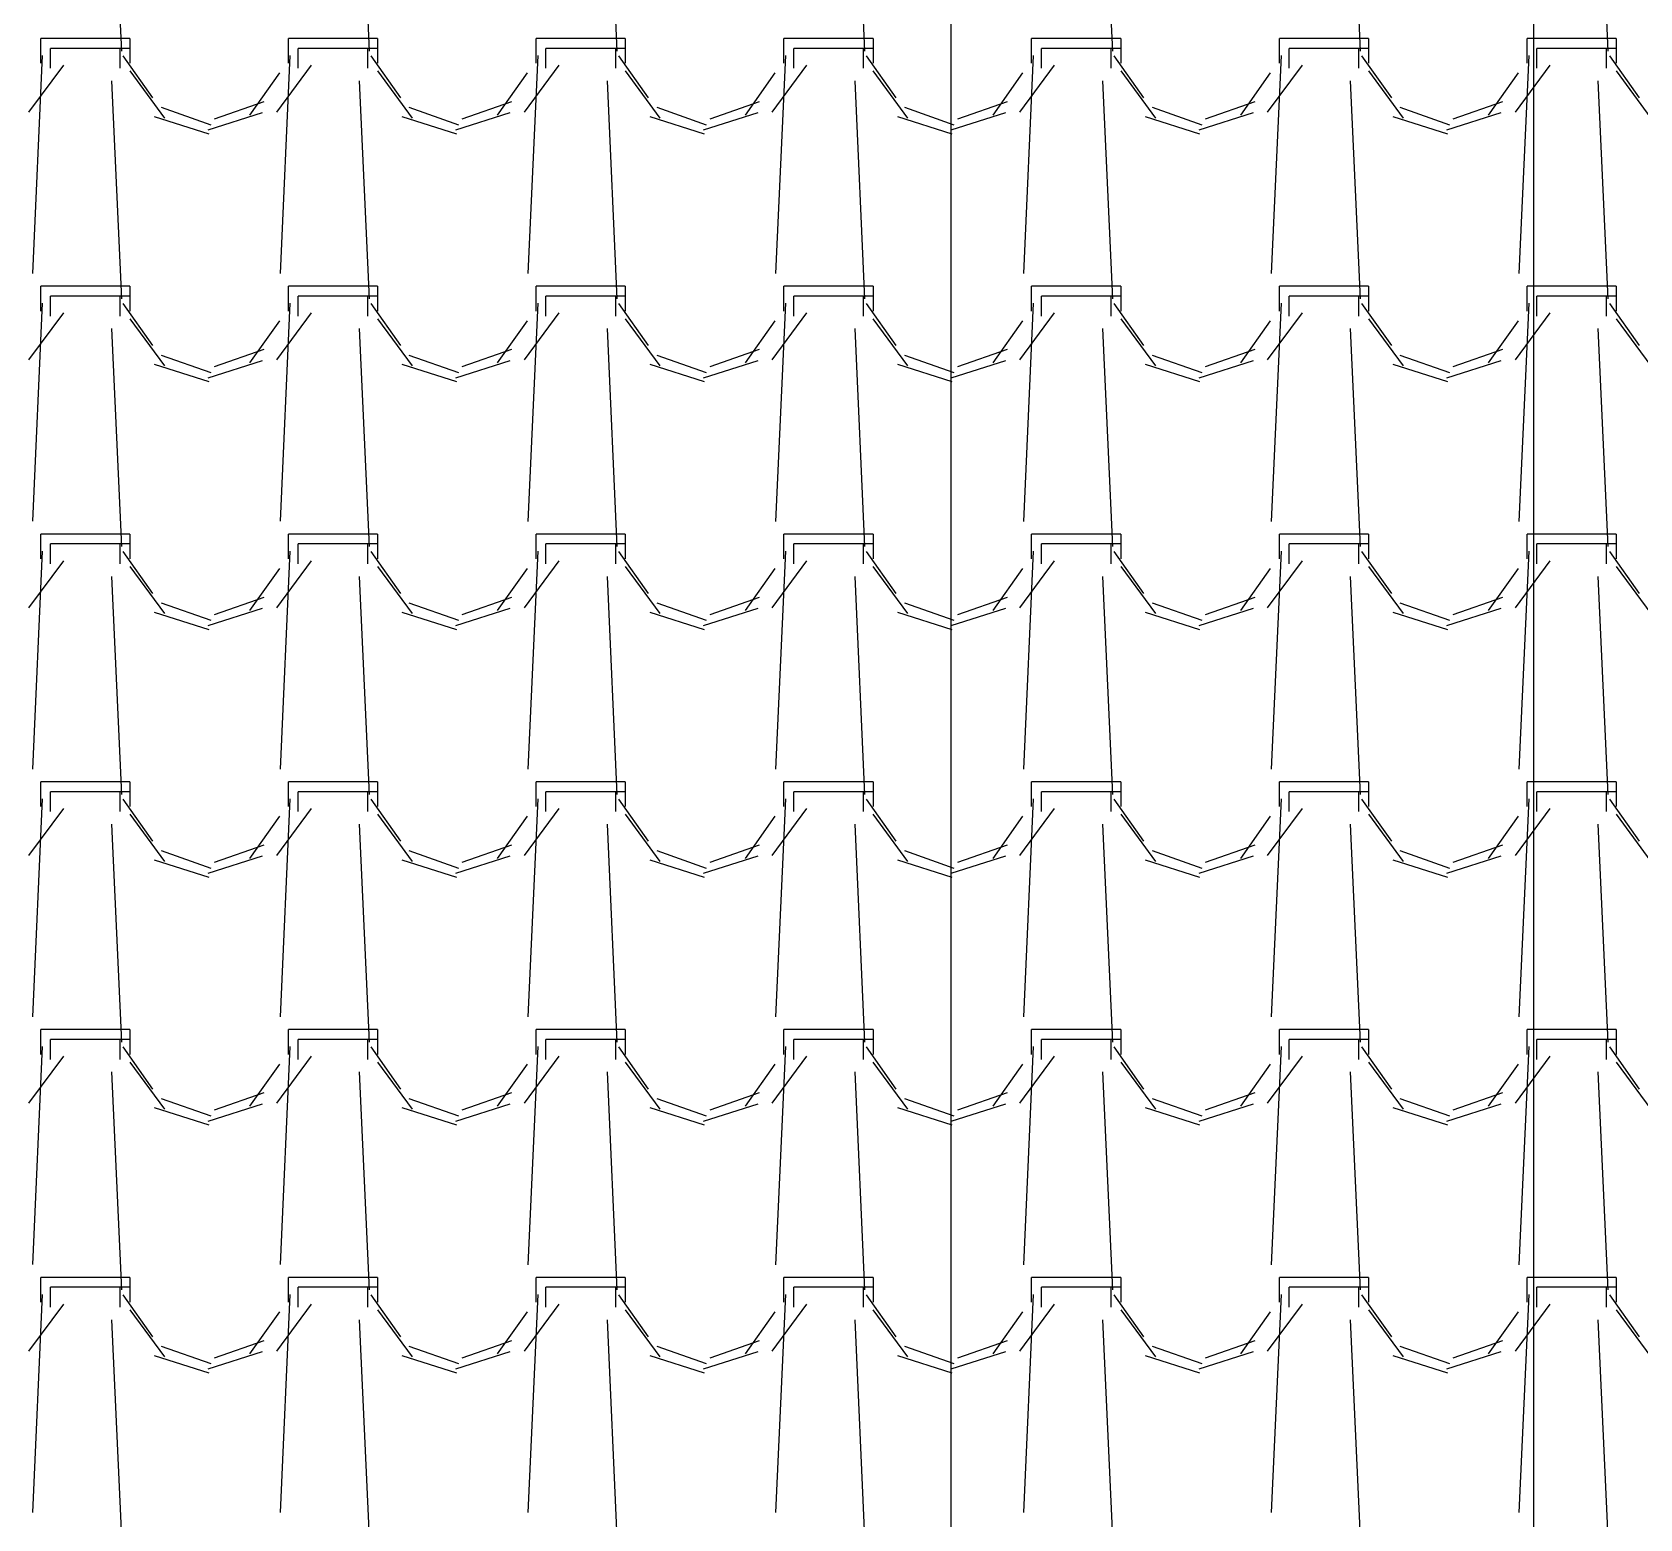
# Model space of a CAD drawing. Header units: millimetres. Extents: x 3923 to 4007, y 744 to 863.
# Drawn here: x 3932.174 to 3933.809, y 842.776 to 844.288 of the extents above; entities that cross this region are included whole.
import ezdxf

# ---------------------------------------------------------------- set-up
doc = ezdxf.new("R2010")
doc.units = ezdxf.units.MM
for name, color, linetype in [('-HIDRO', 8, 'Continuous'), ('AF', 5, 'Continuous'), ('Esgoto', 5, 'Continuous')]:
    doc.layers.add(name, color=color, linetype=linetype)

msp = doc.modelspace()

# ---------------------------------------------------------------- linework, layer by layer
at = {"layer": '-HIDRO', "linetype": 'Continuous'}
for p, q in [((3932.2543, 844.4906), (3932.2643, 844.2688)), ((3932.5063, 844.4906), (3932.5163, 844.2688)), ((3932.7583, 844.4906), (3932.7683, 844.2688)), ((3933.0103, 844.4906), (3933.0203, 844.2688)), ((3933.2623, 844.4906), (3933.2723, 844.2688)), ((3933.5143, 844.4906), (3933.5244, 844.2688)), ((3933.7663, 844.4906), (3933.7764, 844.2688)), ((3932.2628, 844.2816), (3932.1822, 844.2816)), ((3932.1822, 844.2564), (3932.1822, 844.2816)), ((3932.2729, 844.2816), (3932.2628, 844.2816)), ((3932.2729, 844.2816), (3932.2729, 844.2564)), ((3932.5148, 844.2816), (3932.4342, 844.2816)), ((3932.4342, 844.2564), (3932.4342, 844.2816)), ((3932.5249, 844.2816), (3932.5148, 844.2816)), ((3932.5249, 844.2816), (3932.5249, 844.2564)), ((3932.7668, 844.2816), (3932.6862, 844.2816)), ((3932.6862, 844.2564), (3932.6862, 844.2816)), ((3932.7769, 844.2816), (3932.7668, 844.2816)), ((3932.7769, 844.2816), (3932.7769, 844.2564)), ((3933.0188, 844.2816), (3932.9382, 844.2816)), ((3932.9382, 844.2564), (3932.9382, 844.2816)), ((3933.0289, 844.2816), (3933.0188, 844.2816)), ((3933.0289, 844.2816), (3933.0289, 844.2564)), ((3933.2708, 844.2816), (3933.1902, 844.2816)), ((3933.1902, 844.2564), (3933.1902, 844.2816)), ((3933.2809, 844.2816), (3933.2708, 844.2816)), ((3933.2809, 844.2816), (3933.2809, 844.2564)), ((3933.5228, 844.2816), (3933.4422, 844.2816)), ((3933.4422, 844.2564), (3933.4422, 844.2816)), ((3933.5329, 844.2816), (3933.5228, 844.2816)), ((3933.5329, 844.2816), (3933.5329, 844.2564)), ((3933.7748, 844.2816), (3933.6942, 844.2816)), ((3933.6942, 844.2564), (3933.6942, 844.2816)), ((3933.7849, 844.2816), (3933.7748, 844.2816)), ((3933.7849, 844.2816), (3933.7849, 844.2564)), ((3932.1838, 844.2643), (3932.1738, 844.0426)), ((3932.2628, 844.2715), (3932.1922, 844.2715)), ((3932.1922, 844.2513), (3932.1922, 844.2715)), ((3932.2628, 844.2715), (3932.2628, 844.2513)), ((3932.2729, 844.2715), (3932.2628, 844.2715)), ((3932.2659, 844.264), (3932.2961, 844.2212)), ((3932.4358, 844.2643), (3932.4258, 844.0426)), ((3932.5148, 844.2715), (3932.4442, 844.2715)), ((3932.4442, 844.2513), (3932.4442, 844.2715)), ((3932.5148, 844.2715), (3932.5148, 844.2513)), ((3932.5249, 844.2715), (3932.5148, 844.2715)), ((3932.5179, 844.264), (3932.5481, 844.2212)), ((3932.6878, 844.2643), (3932.6778, 844.0425)), ((3932.7668, 844.2715), (3932.6962, 844.2715)), ((3932.6962, 844.2513), (3932.6962, 844.2715)), ((3932.7668, 844.2715), (3932.7668, 844.2513)), ((3932.7769, 844.2715), (3932.7668, 844.2715)), ((3932.7699, 844.264), (3932.8001, 844.2212)), ((3932.9398, 844.2643), (3932.9298, 844.0425)), ((3933.0188, 844.2715), (3932.9482, 844.2715)), ((3932.9482, 844.2513), (3932.9482, 844.2715)), ((3933.0188, 844.2715), (3933.0188, 844.2513)), ((3933.0289, 844.2715), (3933.0188, 844.2715)), ((3933.0219, 844.264), (3933.0521, 844.2212)), ((3933.1919, 844.2643), (3933.1818, 844.0425)), ((3933.2708, 844.2715), (3933.2002, 844.2715)), ((3933.2002, 844.2513), (3933.2002, 844.2715)), ((3933.2708, 844.2715), (3933.2708, 844.2513)), ((3933.2809, 844.2715), (3933.2708, 844.2715)), ((3933.2739, 844.264), (3933.3041, 844.2212)), ((3933.4439, 844.2643), (3933.4338, 844.0425)), ((3933.5228, 844.2715), (3933.4522, 844.2715)), ((3933.4522, 844.2513), (3933.4522, 844.2715)), ((3933.5228, 844.2715), (3933.5228, 844.2513)), ((3933.5329, 844.2715), (3933.5228, 844.2715)), ((3933.5259, 844.264), (3933.5561, 844.2212)), ((3933.6959, 844.2643), (3933.6858, 844.0425)), ((3933.7748, 844.2715), (3933.7042, 844.2715)), ((3933.7042, 844.2513), (3933.7042, 844.2715)), ((3933.7748, 844.2715), (3933.7748, 844.2513)), ((3933.7849, 844.2715), (3933.7748, 844.2715)), ((3933.7779, 844.264), (3933.8081, 844.2212)), ((3932.1703, 844.2067), (3932.2056, 844.2545)), ((3932.2728, 844.2486), (3932.3081, 844.2007)), ((3932.395, 844.2037), (3932.4253, 844.2466)), ((3932.4223, 844.2067), (3932.4576, 844.2545)), ((3932.5248, 844.2486), (3932.5601, 844.2007)), ((3932.647, 844.2037), (3932.6773, 844.2466)), ((3932.6743, 844.2067), (3932.7096, 844.2545)), ((3932.7768, 844.2486), (3932.8121, 844.2007)), ((3932.899, 844.2037), (3932.9293, 844.2466)), ((3932.9263, 844.2067), (3932.9616, 844.2545)), ((3933.0288, 844.2486), (3933.0641, 844.2007)), ((3933.151, 844.2037), (3933.1813, 844.2466)), ((3933.1783, 844.2067), (3933.2136, 844.2545)), ((3933.2808, 844.2486), (3933.3161, 844.2007)), ((3933.403, 844.2037), (3933.4333, 844.2466)), ((3933.4303, 844.2067), (3933.4656, 844.2545)), ((3933.5328, 844.2486), (3933.5681, 844.2007)), ((3933.655, 844.2037), (3933.6853, 844.2466)), ((3933.6823, 844.2067), (3933.7176, 844.2545)), ((3933.7848, 844.2486), (3933.8201, 844.2007)), ((3932.2543, 844.2386), (3932.2643, 844.0168)), ((3932.5063, 844.2386), (3932.5163, 844.0168)), ((3932.7583, 844.2386), (3932.7683, 844.0168)), ((3933.0103, 844.2386), (3933.0203, 844.0168)), ((3933.2623, 844.2386), (3933.2723, 844.0168)), ((3933.5143, 844.2386), (3933.5244, 844.0168)), ((3933.7663, 844.2386), (3933.7764, 844.0168)), ((3932.3048, 844.2116), (3932.3552, 844.1939)), ((3932.3591, 844.1999), (3932.4095, 844.2175)), ((3932.5568, 844.2116), (3932.6072, 844.1939)), ((3932.6111, 844.1999), (3932.6615, 844.2175)), ((3932.8088, 844.2116), (3932.8592, 844.1939)), ((3932.8631, 844.1999), (3932.9135, 844.2175)), ((3933.0608, 844.2116), (3933.1112, 844.1939)), ((3933.1151, 844.1999), (3933.1655, 844.2175)), ((3933.3128, 844.2116), (3933.3632, 844.1939)), ((3933.3671, 844.1999), (3933.4175, 844.2175)), ((3933.5648, 844.2116), (3933.6152, 844.1939)), ((3933.6191, 844.1999), (3933.6695, 844.2175)), ((3932.2977, 844.2023), (3932.3531, 844.1846)), ((3932.3525, 844.1886), (3932.4079, 844.2062)), ((3932.5497, 844.2023), (3932.6051, 844.1846)), ((3932.6045, 844.1886), (3932.6599, 844.2062)), ((3932.8017, 844.2023), (3932.8571, 844.1846)), ((3932.8565, 844.1886), (3932.9119, 844.2062)), ((3933.0537, 844.2023), (3933.1091, 844.1846)), ((3933.1085, 844.1886), (3933.1639, 844.2062)), ((3933.3057, 844.2023), (3933.3611, 844.1846)), ((3933.3605, 844.1886), (3933.4159, 844.2062)), ((3933.5577, 844.2023), (3933.6131, 844.1846)), ((3933.6125, 844.1886), (3933.6679, 844.2062)), ((3932.2628, 844.0296), (3932.1822, 844.0296)), ((3932.1822, 844.0044), (3932.1822, 844.0296)), ((3932.2729, 844.0296), (3932.2628, 844.0296)), ((3932.2729, 844.0296), (3932.2729, 844.0044)), ((3932.5148, 844.0296), (3932.4342, 844.0296)), ((3932.4342, 844.0044), (3932.4342, 844.0296)), ((3932.5249, 844.0296), (3932.5148, 844.0296)), ((3932.5249, 844.0296), (3932.5249, 844.0044)), ((3932.7668, 844.0296), (3932.6862, 844.0296)), ((3932.6862, 844.0044), (3932.6862, 844.0296)), ((3932.7769, 844.0296), (3932.7668, 844.0296)), ((3932.7769, 844.0296), (3932.7769, 844.0044)), ((3933.0188, 844.0296), (3932.9382, 844.0296)), ((3932.9382, 844.0044), (3932.9382, 844.0296)), ((3933.0289, 844.0296), (3933.0188, 844.0296)), ((3933.0289, 844.0296), (3933.0289, 844.0044)), ((3933.2708, 844.0296), (3933.1902, 844.0296)), ((3933.1902, 844.0044), (3933.1902, 844.0296)), ((3933.2809, 844.0296), (3933.2708, 844.0296)), ((3933.2809, 844.0296), (3933.2809, 844.0044)), ((3933.5228, 844.0296), (3933.4422, 844.0296)), ((3933.4422, 844.0044), (3933.4422, 844.0296)), ((3933.5329, 844.0296), (3933.5228, 844.0296)), ((3933.5329, 844.0296), (3933.5329, 844.0044)), ((3933.7748, 844.0296), (3933.6942, 844.0296)), ((3933.6942, 844.0044), (3933.6942, 844.0296)), ((3933.7849, 844.0296), (3933.7748, 844.0296)), ((3933.7849, 844.0296), (3933.7849, 844.0044)), ((3932.1838, 844.0123), (3932.1738, 843.7906)), ((3932.2628, 844.0195), (3932.1922, 844.0195)), ((3932.1922, 843.9993), (3932.1922, 844.0195)), ((3932.2628, 844.0195), (3932.2628, 843.9993)), ((3932.2729, 844.0195), (3932.2628, 844.0195)), ((3932.4358, 844.0123), (3932.4258, 843.7906)), ((3932.5148, 844.0195), (3932.4442, 844.0195)), ((3932.4442, 843.9993), (3932.4442, 844.0195)), ((3932.5148, 844.0195), (3932.5148, 843.9993)), ((3932.5249, 844.0195), (3932.5148, 844.0195)), ((3932.6878, 844.0123), (3932.6778, 843.7905)), ((3932.7668, 844.0195), (3932.6962, 844.0195)), ((3932.6962, 843.9993), (3932.6962, 844.0195)), ((3932.7668, 844.0195), (3932.7668, 843.9993)), ((3932.7769, 844.0195), (3932.7668, 844.0195)), ((3933.0188, 844.0195), (3932.9482, 844.0195)), ((3932.9482, 843.9993), (3932.9482, 844.0195)), ((3933.0188, 844.0195), (3933.0188, 843.9993)), ((3933.0289, 844.0195), (3933.0188, 844.0195)), ((3933.2708, 844.0195), (3933.2002, 844.0195)), ((3933.2002, 843.9993), (3933.2002, 844.0195)), ((3933.2708, 844.0195), (3933.2708, 843.9993)), ((3933.2809, 844.0195), (3933.2708, 844.0195)), ((3933.5228, 844.0195), (3933.4522, 844.0195)), ((3933.4522, 843.9993), (3933.4522, 844.0195)), ((3933.5228, 844.0195), (3933.5228, 843.9993)), ((3933.5329, 844.0195), (3933.5228, 844.0195)), ((3933.7748, 844.0195), (3933.7042, 844.0195)), ((3933.7042, 843.9993), (3933.7042, 844.0195)), ((3933.7748, 844.0195), (3933.7748, 843.9993)), ((3933.7849, 844.0195), (3933.7748, 844.0195)), ((3932.1703, 843.9547), (3932.2056, 844.0025)), ((3932.2659, 844.012), (3932.2961, 843.9692)), ((3932.2728, 843.9966), (3932.3081, 843.9487)), ((3932.4223, 843.9547), (3932.4576, 844.0025)), ((3932.5179, 844.012), (3932.5481, 843.9692)), ((3932.5248, 843.9966), (3932.5601, 843.9487)), ((3932.6743, 843.9547), (3932.7096, 844.0025)), ((3932.7699, 844.012), (3932.8001, 843.9692)), ((3932.7768, 843.9966), (3932.8121, 843.9487)), ((3932.9263, 843.9547), (3932.9616, 844.0025)), ((3932.9398, 844.0123), (3932.9298, 843.7905)), ((3933.0219, 844.012), (3933.0521, 843.9692)), ((3933.0288, 843.9966), (3933.0641, 843.9487)), ((3933.1783, 843.9547), (3933.2136, 844.0025)), ((3933.1919, 844.0123), (3933.1818, 843.7905)), ((3933.2739, 844.012), (3933.3041, 843.9692)), ((3933.2808, 843.9966), (3933.3161, 843.9487)), ((3933.4303, 843.9547), (3933.4656, 844.0025)), ((3933.4439, 844.0123), (3933.4338, 843.7905)), ((3933.5259, 844.012), (3933.5561, 843.9692)), ((3933.5328, 843.9966), (3933.5681, 843.9487)), ((3933.6823, 843.9547), (3933.7176, 844.0025)), ((3933.6959, 844.0123), (3933.6858, 843.7905)), ((3933.7779, 844.012), (3933.8081, 843.9692)), ((3933.7848, 843.9966), (3933.8201, 843.9487)), ((3932.2543, 843.9866), (3932.2643, 843.7648)), ((3932.395, 843.9517), (3932.4253, 843.9946)), ((3932.5063, 843.9866), (3932.5163, 843.7648)), ((3932.647, 843.9517), (3932.6773, 843.9946)), ((3932.7583, 843.9866), (3932.7683, 843.7648)), ((3932.899, 843.9517), (3932.9293, 843.9946)), ((3933.0103, 843.9866), (3933.0203, 843.7648)), ((3933.151, 843.9517), (3933.1813, 843.9946)), ((3933.2623, 843.9866), (3933.2723, 843.7648)), ((3933.403, 843.9517), (3933.4333, 843.9946)), ((3933.5143, 843.9866), (3933.5244, 843.7648)), ((3933.655, 843.9517), (3933.6853, 843.9946)), ((3933.7663, 843.9866), (3933.7764, 843.7648)), ((3932.3591, 843.9479), (3932.4095, 843.9655)), ((3932.6111, 843.9479), (3932.6615, 843.9655)), ((3932.8631, 843.9479), (3932.9135, 843.9655)), ((3933.1151, 843.9479), (3933.1655, 843.9655)), ((3933.3671, 843.9479), (3933.4175, 843.9655)), ((3933.6191, 843.9479), (3933.6695, 843.9655)), ((3932.2977, 843.9503), (3932.3531, 843.9326)), ((3932.3048, 843.9596), (3932.3552, 843.9419)), ((3932.3525, 843.9366), (3932.4079, 843.9542)), ((3932.5497, 843.9503), (3932.6051, 843.9326)), ((3932.5568, 843.9596), (3932.6072, 843.9419)), ((3932.6045, 843.9366), (3932.6599, 843.9542)), ((3932.8017, 843.9503), (3932.8571, 843.9326)), ((3932.8088, 843.9596), (3932.8592, 843.9419)), ((3932.8565, 843.9366), (3932.9119, 843.9542)), ((3933.0537, 843.9503), (3933.1091, 843.9326)), ((3933.0608, 843.9596), (3933.1112, 843.9419)), ((3933.1085, 843.9366), (3933.1639, 843.9542)), ((3933.3057, 843.9503), (3933.3611, 843.9326)), ((3933.3128, 843.9596), (3933.3632, 843.9419)), ((3933.3605, 843.9366), (3933.4159, 843.9542)), ((3933.5577, 843.9503), (3933.6131, 843.9326)), ((3933.5648, 843.9596), (3933.6152, 843.9419)), ((3933.6125, 843.9366), (3933.6679, 843.9542)), ((3932.2628, 843.7776), (3932.1822, 843.7776)), ((3932.1822, 843.7524), (3932.1822, 843.7776)), ((3932.2628, 843.7675), (3932.1922, 843.7675)), ((3932.1922, 843.7473), (3932.1922, 843.7675)), ((3932.2729, 843.7776), (3932.2628, 843.7776)), ((3932.2628, 843.7675), (3932.2628, 843.7473)), ((3932.2729, 843.7675), (3932.2628, 843.7675)), ((3932.2729, 843.7776), (3932.2729, 843.7524)), ((3932.5148, 843.7776), (3932.4342, 843.7776)), ((3932.4342, 843.7524), (3932.4342, 843.7776)), ((3932.5148, 843.7675), (3932.4442, 843.7675)), ((3932.4442, 843.7473), (3932.4442, 843.7675)), ((3932.5249, 843.7776), (3932.5148, 843.7776)), ((3932.5148, 843.7675), (3932.5148, 843.7473)), ((3932.5249, 843.7675), (3932.5148, 843.7675)), ((3932.5249, 843.7776), (3932.5249, 843.7524)), ((3932.7668, 843.7776), (3932.6862, 843.7776)), ((3932.6862, 843.7524), (3932.6862, 843.7776)), ((3932.7668, 843.7675), (3932.6962, 843.7675)), ((3932.6962, 843.7473), (3932.6962, 843.7675)), ((3932.7769, 843.7776), (3932.7668, 843.7776)), ((3932.7668, 843.7675), (3932.7668, 843.7473)), ((3932.7769, 843.7675), (3932.7668, 843.7675)), ((3932.7769, 843.7776), (3932.7769, 843.7524)), ((3933.0188, 843.7776), (3932.9382, 843.7776)), ((3932.9382, 843.7524), (3932.9382, 843.7776)), ((3933.0188, 843.7675), (3932.9482, 843.7675)), ((3932.9482, 843.7473), (3932.9482, 843.7675)), ((3933.0289, 843.7776), (3933.0188, 843.7776)), ((3933.0188, 843.7675), (3933.0188, 843.7473)), ((3933.0289, 843.7675), (3933.0188, 843.7675)), ((3933.0289, 843.7776), (3933.0289, 843.7524)), ((3933.2708, 843.7776), (3933.1902, 843.7776)), ((3933.1902, 843.7524), (3933.1902, 843.7776)), ((3933.2708, 843.7675), (3933.2002, 843.7675)), ((3933.2002, 843.7473), (3933.2002, 843.7675)), ((3933.2809, 843.7776), (3933.2708, 843.7776)), ((3933.2708, 843.7675), (3933.2708, 843.7473)), ((3933.2809, 843.7675), (3933.2708, 843.7675)), ((3933.2809, 843.7776), (3933.2809, 843.7524)), ((3933.5228, 843.7776), (3933.4422, 843.7776)), ((3933.4422, 843.7524), (3933.4422, 843.7776)), ((3933.5228, 843.7675), (3933.4522, 843.7675)), ((3933.4522, 843.7473), (3933.4522, 843.7675)), ((3933.5329, 843.7776), (3933.5228, 843.7776)), ((3933.5228, 843.7675), (3933.5228, 843.7473)), ((3933.5329, 843.7675), (3933.5228, 843.7675)), ((3933.5329, 843.7776), (3933.5329, 843.7524)), ((3933.7748, 843.7776), (3933.6942, 843.7776)), ((3933.6942, 843.7524), (3933.6942, 843.7776)), ((3933.7748, 843.7675), (3933.7042, 843.7675)), ((3933.7042, 843.7473), (3933.7042, 843.7675)), ((3933.7849, 843.7776), (3933.7748, 843.7776)), ((3933.7748, 843.7675), (3933.7748, 843.7473)), ((3933.7849, 843.7675), (3933.7748, 843.7675)), ((3933.7849, 843.7776), (3933.7849, 843.7524)), ((3932.1838, 843.7603), (3932.1738, 843.5386)), ((3932.2659, 843.76), (3932.2961, 843.7172)), ((3932.4358, 843.7603), (3932.4258, 843.5386)), ((3932.5179, 843.76), (3932.5481, 843.7172)), ((3932.6878, 843.7603), (3932.6778, 843.5385)), ((3932.7699, 843.76), (3932.8001, 843.7172)), ((3932.9398, 843.7603), (3932.9298, 843.5385)), ((3933.0219, 843.76), (3933.0521, 843.7172)), ((3933.1919, 843.7603), (3933.1818, 843.5385)), ((3933.2739, 843.76), (3933.3041, 843.7172)), ((3933.4439, 843.7603), (3933.4338, 843.5385)), ((3933.5259, 843.76), (3933.5561, 843.7172)), ((3933.6959, 843.7603), (3933.6858, 843.5385)), ((3933.7779, 843.76), (3933.8081, 843.7172)), ((3932.1703, 843.7027), (3932.2056, 843.7505)), ((3932.2543, 843.7346), (3932.2643, 843.5128)), ((3932.2728, 843.7446), (3932.3081, 843.6967)), ((3932.395, 843.6997), (3932.4253, 843.7426)), ((3932.4223, 843.7027), (3932.4576, 843.7505)), ((3932.5063, 843.7346), (3932.5163, 843.5128)), ((3932.5248, 843.7446), (3932.5601, 843.6967)), ((3932.647, 843.6997), (3932.6773, 843.7426)), ((3932.6743, 843.7027), (3932.7096, 843.7505)), ((3932.7583, 843.7346), (3932.7683, 843.5128)), ((3932.7768, 843.7446), (3932.8121, 843.6967)), ((3932.899, 843.6997), (3932.9293, 843.7426)), ((3932.9263, 843.7027), (3932.9616, 843.7505)), ((3933.0103, 843.7346), (3933.0203, 843.5128)), ((3933.0288, 843.7446), (3933.0641, 843.6967)), ((3933.151, 843.6997), (3933.1813, 843.7426)), ((3933.1783, 843.7027), (3933.2136, 843.7505)), ((3933.2623, 843.7346), (3933.2723, 843.5128)), ((3933.2808, 843.7446), (3933.3161, 843.6967)), ((3933.403, 843.6997), (3933.4333, 843.7426)), ((3933.4303, 843.7027), (3933.4656, 843.7505)), ((3933.5143, 843.7346), (3933.5244, 843.5128)), ((3933.5328, 843.7446), (3933.5681, 843.6967)), ((3933.655, 843.6997), (3933.6853, 843.7426)), ((3933.6823, 843.7027), (3933.7176, 843.7505)), ((3933.7663, 843.7346), (3933.7764, 843.5128)), ((3933.7848, 843.7446), (3933.8201, 843.6967)), ((3932.3048, 843.7076), (3932.3552, 843.6899)), ((3932.3525, 843.6846), (3932.4079, 843.7022)), ((3932.3591, 843.6959), (3932.4095, 843.7135)), ((3932.5568, 843.7076), (3932.6072, 843.6899)), ((3932.6045, 843.6846), (3932.6599, 843.7022)), ((3932.6111, 843.6959), (3932.6615, 843.7135)), ((3932.8088, 843.7076), (3932.8592, 843.6899)), ((3932.8565, 843.6846), (3932.9119, 843.7022)), ((3932.8631, 843.6959), (3932.9135, 843.7135)), ((3933.0608, 843.7076), (3933.1112, 843.6899)), ((3933.1085, 843.6846), (3933.1639, 843.7022)), ((3933.1151, 843.6959), (3933.1655, 843.7135)), ((3933.3128, 843.7076), (3933.3632, 843.6899)), ((3933.3605, 843.6846), (3933.4159, 843.7022)), ((3933.3671, 843.6959), (3933.4175, 843.7135)), ((3933.5648, 843.7076), (3933.6152, 843.6899)), ((3933.6125, 843.6846), (3933.6679, 843.7022)), ((3933.6191, 843.6959), (3933.6695, 843.7135)), ((3932.2977, 843.6983), (3932.3531, 843.6806)), ((3932.5497, 843.6983), (3932.6051, 843.6806)), ((3932.8017, 843.6983), (3932.8571, 843.6806)), ((3933.0537, 843.6983), (3933.1091, 843.6806)), ((3933.3057, 843.6983), (3933.3611, 843.6806)), ((3933.5577, 843.6983), (3933.6131, 843.6806)), ((3932.2628, 843.5256), (3932.1822, 843.5256)), ((3932.1822, 843.5004), (3932.1822, 843.5256)), ((3932.2729, 843.5256), (3932.2628, 843.5256)), ((3932.2729, 843.5256), (3932.2729, 843.5004)), ((3932.5148, 843.5256), (3932.4342, 843.5256)), ((3932.4342, 843.5004), (3932.4342, 843.5256)), ((3932.5249, 843.5256), (3932.5148, 843.5256)), ((3932.5249, 843.5256), (3932.5249, 843.5004)), ((3932.7668, 843.5256), (3932.6862, 843.5256)), ((3932.6862, 843.5004), (3932.6862, 843.5256)), ((3932.7769, 843.5256), (3932.7668, 843.5256)), ((3932.7769, 843.5256), (3932.7769, 843.5004)), ((3933.0188, 843.5256), (3932.9382, 843.5256)), ((3932.9382, 843.5004), (3932.9382, 843.5256)), ((3933.0289, 843.5256), (3933.0188, 843.5256)), ((3933.0289, 843.5256), (3933.0289, 843.5004)), ((3933.2708, 843.5256), (3933.1902, 843.5256)), ((3933.1902, 843.5004), (3933.1902, 843.5256)), ((3933.2809, 843.5256), (3933.2708, 843.5256)), ((3933.2809, 843.5256), (3933.2809, 843.5004)), ((3933.5228, 843.5256), (3933.4422, 843.5256)), ((3933.4422, 843.5004), (3933.4422, 843.5256)), ((3933.5329, 843.5256), (3933.5228, 843.5256)), ((3933.5329, 843.5256), (3933.5329, 843.5004)), ((3933.7748, 843.5256), (3933.6942, 843.5256)), ((3933.6942, 843.5004), (3933.6942, 843.5256)), ((3933.7849, 843.5256), (3933.7748, 843.5256)), ((3933.7849, 843.5256), (3933.7849, 843.5004)), ((3932.1838, 843.5083), (3932.1738, 843.2866)), ((3932.2628, 843.5155), (3932.1922, 843.5155)), ((3932.1922, 843.4953), (3932.1922, 843.5155)), ((3932.2628, 843.5155), (3932.2628, 843.4953)), ((3932.2729, 843.5155), (3932.2628, 843.5155)), ((3932.2659, 843.508), (3932.2961, 843.4652)), ((3932.4358, 843.5083), (3932.4258, 843.2866)), ((3932.5148, 843.5155), (3932.4442, 843.5155)), ((3932.4442, 843.4953), (3932.4442, 843.5155)), ((3932.5148, 843.5155), (3932.5148, 843.4953)), ((3932.5249, 843.5155), (3932.5148, 843.5155)), ((3932.5179, 843.508), (3932.5481, 843.4652)), ((3932.6878, 843.5083), (3932.6778, 843.2865)), ((3932.7668, 843.5155), (3932.6962, 843.5155)), ((3932.6962, 843.4953), (3932.6962, 843.5155)), ((3932.7668, 843.5155), (3932.7668, 843.4953)), ((3932.7769, 843.5155), (3932.7668, 843.5155)), ((3932.7699, 843.508), (3932.8001, 843.4652)), ((3932.9398, 843.5083), (3932.9298, 843.2865)), ((3933.0188, 843.5155), (3932.9482, 843.5155)), ((3932.9482, 843.4953), (3932.9482, 843.5155)), ((3933.0188, 843.5155), (3933.0188, 843.4953)), ((3933.0289, 843.5155), (3933.0188, 843.5155)), ((3933.0219, 843.508), (3933.0521, 843.4652)), ((3933.1919, 843.5083), (3933.1818, 843.2865)), ((3933.2708, 843.5155), (3933.2002, 843.5155)), ((3933.2002, 843.4953), (3933.2002, 843.5155)), ((3933.2708, 843.5155), (3933.2708, 843.4953)), ((3933.2809, 843.5155), (3933.2708, 843.5155)), ((3933.2739, 843.508), (3933.3041, 843.4652)), ((3933.4439, 843.5083), (3933.4338, 843.2865)), ((3933.5228, 843.5155), (3933.4522, 843.5155)), ((3933.4522, 843.4953), (3933.4522, 843.5155)), ((3933.5228, 843.5155), (3933.5228, 843.4953)), ((3933.5329, 843.5155), (3933.5228, 843.5155)), ((3933.5259, 843.508), (3933.5561, 843.4652)), ((3933.6959, 843.5083), (3933.6858, 843.2865)), ((3933.7748, 843.5155), (3933.7042, 843.5155)), ((3933.7042, 843.4953), (3933.7042, 843.5155)), ((3933.7748, 843.5155), (3933.7748, 843.4953)), ((3933.7849, 843.5155), (3933.7748, 843.5155)), ((3933.7779, 843.508), (3933.8081, 843.4652)), ((3932.1703, 843.4507), (3932.2056, 843.4985)), ((3932.2728, 843.4926), (3932.3081, 843.4447)), ((3932.395, 843.4477), (3932.4253, 843.4906)), ((3932.4223, 843.4507), (3932.4576, 843.4985)), ((3932.5248, 843.4926), (3932.5601, 843.4447)), ((3932.647, 843.4477), (3932.6773, 843.4906)), ((3932.6743, 843.4507), (3932.7096, 843.4985)), ((3932.7768, 843.4926), (3932.8121, 843.4447)), ((3932.899, 843.4477), (3932.9293, 843.4906)), ((3932.9263, 843.4507), (3932.9616, 843.4985)), ((3933.0288, 843.4926), (3933.0641, 843.4447)), ((3933.151, 843.4477), (3933.1813, 843.4906)), ((3933.1783, 843.4507), (3933.2136, 843.4985)), ((3933.2808, 843.4926), (3933.3161, 843.4447)), ((3933.403, 843.4477), (3933.4333, 843.4906)), ((3933.4303, 843.4507), (3933.4656, 843.4985)), ((3933.5328, 843.4926), (3933.5681, 843.4447)), ((3933.655, 843.4477), (3933.6853, 843.4906)), ((3933.6823, 843.4507), (3933.7176, 843.4985)), ((3933.7848, 843.4926), (3933.8201, 843.4447)), ((3932.2543, 843.4826), (3932.2643, 843.2608)), ((3932.5063, 843.4826), (3932.5163, 843.2608)), ((3932.7583, 843.4826), (3932.7683, 843.2608)), ((3933.0103, 843.4826), (3933.0203, 843.2608)), ((3933.2623, 843.4826), (3933.2723, 843.2608)), ((3933.5143, 843.4826), (3933.5244, 843.2608)), ((3933.7663, 843.4826), (3933.7764, 843.2608)), ((3932.3591, 843.4439), (3932.4095, 843.4615)), ((3932.6111, 843.4439), (3932.6615, 843.4615)), ((3932.8631, 843.4439), (3932.9135, 843.4615)), ((3933.1151, 843.4439), (3933.1655, 843.4615)), ((3933.3671, 843.4439), (3933.4175, 843.4615)), ((3933.6191, 843.4439), (3933.6695, 843.4615)), ((3932.2977, 843.4463), (3932.3531, 843.4286)), ((3932.3048, 843.4556), (3932.3552, 843.4379)), ((3932.3525, 843.4326), (3932.4079, 843.4502)), ((3932.5497, 843.4463), (3932.6051, 843.4286)), ((3932.5568, 843.4556), (3932.6072, 843.4379)), ((3932.6045, 843.4326), (3932.6599, 843.4502)), ((3932.8017, 843.4463), (3932.8571, 843.4286)), ((3932.8088, 843.4556), (3932.8592, 843.4379)), ((3932.8565, 843.4326), (3932.9119, 843.4502)), ((3933.0537, 843.4463), (3933.1091, 843.4286)), ((3933.0608, 843.4556), (3933.1112, 843.4379)), ((3933.1085, 843.4326), (3933.1639, 843.4502)), ((3933.3057, 843.4463), (3933.3611, 843.4286)), ((3933.3128, 843.4556), (3933.3632, 843.4379)), ((3933.3605, 843.4326), (3933.4159, 843.4502)), ((3933.5577, 843.4463), (3933.6131, 843.4286)), ((3933.5648, 843.4556), (3933.6152, 843.4379)), ((3933.6125, 843.4326), (3933.6679, 843.4502)), ((3932.2628, 843.2736), (3932.1822, 843.2736)), ((3932.1822, 843.2484), (3932.1822, 843.2736)), ((3932.2628, 843.2635), (3932.1922, 843.2635)), ((3932.1922, 843.2433), (3932.1922, 843.2635)), ((3932.2729, 843.2736), (3932.2628, 843.2736)), ((3932.2628, 843.2635), (3932.2628, 843.2433)), ((3932.2729, 843.2635), (3932.2628, 843.2635)), ((3932.2729, 843.2736), (3932.2729, 843.2484)), ((3932.5148, 843.2736), (3932.4342, 843.2736)), ((3932.4342, 843.2484), (3932.4342, 843.2736)), ((3932.5148, 843.2635), (3932.4442, 843.2635)), ((3932.4442, 843.2433), (3932.4442, 843.2635)), ((3932.5249, 843.2736), (3932.5148, 843.2736)), ((3932.5148, 843.2635), (3932.5148, 843.2433)), ((3932.5249, 843.2635), (3932.5148, 843.2635)), ((3932.5249, 843.2736), (3932.5249, 843.2484)), ((3932.7668, 843.2736), (3932.6862, 843.2736)), ((3932.6862, 843.2484), (3932.6862, 843.2736)), ((3932.7668, 843.2635), (3932.6962, 843.2635)), ((3932.6962, 843.2433), (3932.6962, 843.2635)), ((3932.7769, 843.2736), (3932.7668, 843.2736)), ((3932.7668, 843.2635), (3932.7668, 843.2433)), ((3932.7769, 843.2635), (3932.7668, 843.2635)), ((3932.7769, 843.2736), (3932.7769, 843.2484)), ((3933.0188, 843.2736), (3932.9382, 843.2736)), ((3932.9382, 843.2484), (3932.9382, 843.2736)), ((3933.0188, 843.2635), (3932.9482, 843.2635)), ((3932.9482, 843.2433), (3932.9482, 843.2635)), ((3933.0289, 843.2736), (3933.0188, 843.2736)), ((3933.0188, 843.2635), (3933.0188, 843.2433)), ((3933.0289, 843.2635), (3933.0188, 843.2635)), ((3933.0289, 843.2736), (3933.0289, 843.2484)), ((3933.2708, 843.2736), (3933.1902, 843.2736)), ((3933.1902, 843.2484), (3933.1902, 843.2736)), ((3933.2708, 843.2635), (3933.2002, 843.2635)), ((3933.2002, 843.2433), (3933.2002, 843.2635)), ((3933.2809, 843.2736), (3933.2708, 843.2736)), ((3933.2708, 843.2635), (3933.2708, 843.2433)), ((3933.2809, 843.2635), (3933.2708, 843.2635)), ((3933.2809, 843.2736), (3933.2809, 843.2484)), ((3933.5228, 843.2736), (3933.4422, 843.2736)), ((3933.4422, 843.2484), (3933.4422, 843.2736)), ((3933.5228, 843.2635), (3933.4522, 843.2635)), ((3933.4522, 843.2433), (3933.4522, 843.2635)), ((3933.5329, 843.2736), (3933.5228, 843.2736)), ((3933.5228, 843.2635), (3933.5228, 843.2433)), ((3933.5329, 843.2635), (3933.5228, 843.2635)), ((3933.5329, 843.2736), (3933.5329, 843.2484)), ((3933.7748, 843.2736), (3933.6942, 843.2736)), ((3933.6942, 843.2484), (3933.6942, 843.2736)), ((3933.7748, 843.2635), (3933.7042, 843.2635)), ((3933.7042, 843.2433), (3933.7042, 843.2635)), ((3933.7849, 843.2736), (3933.7748, 843.2736)), ((3933.7748, 843.2635), (3933.7748, 843.2433)), ((3933.7849, 843.2635), (3933.7748, 843.2635)), ((3933.7849, 843.2736), (3933.7849, 843.2484)), ((3932.1703, 843.1987), (3932.2056, 843.2465)), ((3932.1838, 843.2563), (3932.1738, 843.0346)), ((3932.2659, 843.256), (3932.2961, 843.2132)), ((3932.4223, 843.1987), (3932.4576, 843.2465)), ((3932.4358, 843.2563), (3932.4258, 843.0346)), ((3932.5179, 843.256), (3932.5481, 843.2132)), ((3932.6743, 843.1987), (3932.7096, 843.2465)), ((3932.6878, 843.2563), (3932.6778, 843.0345)), ((3932.7699, 843.256), (3932.8001, 843.2132)), ((3932.9263, 843.1987), (3932.9616, 843.2465)), ((3932.9398, 843.2563), (3932.9298, 843.0345)), ((3933.0219, 843.256), (3933.0521, 843.2132)), ((3933.1783, 843.1987), (3933.2136, 843.2465)), ((3933.1919, 843.2563), (3933.1818, 843.0345)), ((3933.2739, 843.256), (3933.3041, 843.2132)), ((3933.4303, 843.1987), (3933.4656, 843.2465)), ((3933.4439, 843.2563), (3933.4338, 843.0345)), ((3933.5259, 843.256), (3933.5561, 843.2132)), ((3933.6823, 843.1987), (3933.7176, 843.2465)), ((3933.6959, 843.2563), (3933.6858, 843.0345)), ((3933.7779, 843.256), (3933.8081, 843.2132)), ((3932.2543, 843.2306), (3932.2643, 843.0088)), ((3932.2728, 843.2406), (3932.3081, 843.1927)), ((3932.395, 843.1957), (3932.4253, 843.2386)), ((3932.5063, 843.2306), (3932.5163, 843.0088)), ((3932.5248, 843.2406), (3932.5601, 843.1927)), ((3932.647, 843.1957), (3932.6773, 843.2386)), ((3932.7583, 843.2306), (3932.7683, 843.0088)), ((3932.7768, 843.2406), (3932.8121, 843.1927)), ((3932.899, 843.1957), (3932.9293, 843.2386)), ((3933.0103, 843.2306), (3933.0203, 843.0088)), ((3933.0288, 843.2406), (3933.0641, 843.1927)), ((3933.151, 843.1957), (3933.1813, 843.2386)), ((3933.2623, 843.2306), (3933.2723, 843.0088)), ((3933.2808, 843.2406), (3933.3161, 843.1927)), ((3933.403, 843.1957), (3933.4333, 843.2386)), ((3933.5143, 843.2306), (3933.5244, 843.0088)), ((3933.5328, 843.2406), (3933.5681, 843.1927)), ((3933.655, 843.1957), (3933.6853, 843.2386)), ((3933.7663, 843.2306), (3933.7764, 843.0088)), ((3933.7848, 843.2406), (3933.8201, 843.1927)), ((3932.3048, 843.2036), (3932.3552, 843.1859)), ((3932.3525, 843.1806), (3932.4079, 843.1982)), ((3932.3591, 843.1919), (3932.4095, 843.2095)), ((3932.5568, 843.2036), (3932.6072, 843.1859)), ((3932.6045, 843.1806), (3932.6599, 843.1982)), ((3932.6111, 843.1919), (3932.6615, 843.2095)), ((3932.8088, 843.2036), (3932.8592, 843.1859)), ((3932.8565, 843.1806), (3932.9119, 843.1982)), ((3932.8631, 843.1919), (3932.9135, 843.2095)), ((3933.0608, 843.2036), (3933.1112, 843.1859)), ((3933.1085, 843.1806), (3933.1639, 843.1982)), ((3933.1151, 843.1919), (3933.1655, 843.2095)), ((3933.3128, 843.2036), (3933.3632, 843.1859)), ((3933.3605, 843.1806), (3933.4159, 843.1982)), ((3933.3671, 843.1919), (3933.4175, 843.2095)), ((3933.5648, 843.2036), (3933.6152, 843.1859)), ((3933.6125, 843.1806), (3933.6679, 843.1982)), ((3933.6191, 843.1919), (3933.6695, 843.2095)), ((3932.2977, 843.1943), (3932.3531, 843.1766)), ((3932.5497, 843.1943), (3932.6051, 843.1766)), ((3932.8017, 843.1943), (3932.8571, 843.1766)), ((3933.0537, 843.1943), (3933.1091, 843.1766)), ((3933.3057, 843.1943), (3933.3611, 843.1766)), ((3933.5577, 843.1943), (3933.6131, 843.1766)), ((3932.2628, 843.0216), (3932.1822, 843.0216)), ((3932.1822, 842.9964), (3932.1822, 843.0216)), ((3932.2729, 843.0216), (3932.2628, 843.0216)), ((3932.2729, 843.0216), (3932.2729, 842.9964)), ((3932.5148, 843.0216), (3932.4342, 843.0216)), ((3932.4342, 842.9964), (3932.4342, 843.0216)), ((3932.5249, 843.0216), (3932.5148, 843.0216)), ((3932.5249, 843.0216), (3932.5249, 842.9964)), ((3932.7668, 843.0216), (3932.6862, 843.0216)), ((3932.6862, 842.9964), (3932.6862, 843.0216)), ((3932.7769, 843.0216), (3932.7668, 843.0216)), ((3932.7769, 843.0216), (3932.7769, 842.9964)), ((3933.0188, 843.0216), (3932.9382, 843.0216)), ((3932.9382, 842.9964), (3932.9382, 843.0216)), ((3933.0289, 843.0216), (3933.0188, 843.0216)), ((3933.0289, 843.0216), (3933.0289, 842.9964)), ((3933.2708, 843.0216), (3933.1902, 843.0216)), ((3933.1902, 842.9964), (3933.1902, 843.0216)), ((3933.2809, 843.0216), (3933.2708, 843.0216)), ((3933.2809, 843.0216), (3933.2809, 842.9964)), ((3933.5228, 843.0216), (3933.4422, 843.0216)), ((3933.4422, 842.9964), (3933.4422, 843.0216)), ((3933.5329, 843.0216), (3933.5228, 843.0216)), ((3933.5329, 843.0216), (3933.5329, 842.9964)), ((3933.7748, 843.0216), (3933.6942, 843.0216)), ((3933.6942, 842.9964), (3933.6942, 843.0216)), ((3933.7849, 843.0216), (3933.7748, 843.0216)), ((3933.7849, 843.0216), (3933.7849, 842.9964)), ((3932.1838, 843.0043), (3932.1738, 842.7826)), ((3932.2628, 843.0115), (3932.1922, 843.0115)), ((3932.1922, 842.9913), (3932.1922, 843.0115)), ((3932.2628, 843.0115), (3932.2628, 842.9913)), ((3932.2729, 843.0115), (3932.2628, 843.0115)), ((3932.2659, 843.004), (3932.2961, 842.9612)), ((3932.4358, 843.0043), (3932.4258, 842.7826)), ((3932.5148, 843.0115), (3932.4442, 843.0115)), ((3932.4442, 842.9913), (3932.4442, 843.0115)), ((3932.5148, 843.0115), (3932.5148, 842.9913)), ((3932.5249, 843.0115), (3932.5148, 843.0115)), ((3932.5179, 843.004), (3932.5481, 842.9612)), ((3932.6878, 843.0043), (3932.6778, 842.7825)), ((3932.7668, 843.0115), (3932.6962, 843.0115)), ((3932.6962, 842.9913), (3932.6962, 843.0115)), ((3932.7668, 843.0115), (3932.7668, 842.9913)), ((3932.7769, 843.0115), (3932.7668, 843.0115)), ((3932.7699, 843.004), (3932.8001, 842.9612)), ((3932.9398, 843.0043), (3932.9298, 842.7825)), ((3933.0188, 843.0115), (3932.9482, 843.0115)), ((3932.9482, 842.9913), (3932.9482, 843.0115)), ((3933.0188, 843.0115), (3933.0188, 842.9913)), ((3933.0289, 843.0115), (3933.0188, 843.0115)), ((3933.0219, 843.004), (3933.0521, 842.9612)), ((3933.1919, 843.0043), (3933.1818, 842.7825)), ((3933.2708, 843.0115), (3933.2002, 843.0115)), ((3933.2002, 842.9913), (3933.2002, 843.0115)), ((3933.2708, 843.0115), (3933.2708, 842.9913)), ((3933.2809, 843.0115), (3933.2708, 843.0115)), ((3933.2739, 843.004), (3933.3041, 842.9612)), ((3933.4439, 843.0043), (3933.4338, 842.7825)), ((3933.5228, 843.0115), (3933.4522, 843.0115)), ((3933.4522, 842.9913), (3933.4522, 843.0115)), ((3933.5228, 843.0115), (3933.5228, 842.9913)), ((3933.5329, 843.0115), (3933.5228, 843.0115)), ((3933.5259, 843.004), (3933.5561, 842.9612)), ((3933.6959, 843.0043), (3933.6858, 842.7825)), ((3933.7748, 843.0115), (3933.7042, 843.0115)), ((3933.7042, 842.9913), (3933.7042, 843.0115)), ((3933.7748, 843.0115), (3933.7748, 842.9913)), ((3933.7849, 843.0115), (3933.7748, 843.0115)), ((3933.7779, 843.004), (3933.8081, 842.9612)), ((3932.1703, 842.9467), (3932.2056, 842.9945)), ((3932.2728, 842.9886), (3932.3081, 842.9407)), ((3932.395, 842.9437), (3932.4253, 842.9866)), ((3932.4223, 842.9467), (3932.4576, 842.9945)), ((3932.5248, 842.9886), (3932.5601, 842.9407)), ((3932.647, 842.9437), (3932.6773, 842.9866)), ((3932.6743, 842.9467), (3932.7096, 842.9945)), ((3932.7768, 842.9886), (3932.8121, 842.9407)), ((3932.899, 842.9437), (3932.9293, 842.9866)), ((3932.9263, 842.9467), (3932.9616, 842.9945)), ((3933.0288, 842.9886), (3933.0641, 842.9407)), ((3933.151, 842.9437), (3933.1813, 842.9866)), ((3933.1783, 842.9467), (3933.2136, 842.9945)), ((3933.2808, 842.9886), (3933.3161, 842.9407)), ((3933.403, 842.9437), (3933.4333, 842.9866)), ((3933.4303, 842.9467), (3933.4656, 842.9945)), ((3933.5328, 842.9886), (3933.5681, 842.9407)), ((3933.655, 842.9437), (3933.6853, 842.9866)), ((3933.6823, 842.9467), (3933.7176, 842.9945)), ((3933.7848, 842.9886), (3933.8201, 842.9407)), ((3932.2543, 842.9786), (3932.2643, 842.7568)), ((3932.5063, 842.9786), (3932.5163, 842.7568)), ((3932.7583, 842.9786), (3932.7683, 842.7568)), ((3933.0103, 842.9786), (3933.0203, 842.7568)), ((3933.2623, 842.9786), (3933.2723, 842.7568)), ((3933.5143, 842.9786), (3933.5244, 842.7568)), ((3933.7663, 842.9786), (3933.7764, 842.7568)), ((3932.3048, 842.9516), (3932.3552, 842.9339)), ((3932.3591, 842.9399), (3932.4095, 842.9575)), ((3932.5568, 842.9516), (3932.6072, 842.9339)), ((3932.6111, 842.9399), (3932.6615, 842.9575)), ((3932.8088, 842.9516), (3932.8592, 842.9339)), ((3932.8631, 842.9399), (3932.9135, 842.9575)), ((3933.0608, 842.9516), (3933.1112, 842.9339)), ((3933.1151, 842.9399), (3933.1655, 842.9575)), ((3933.3128, 842.9516), (3933.3632, 842.9339)), ((3933.3671, 842.9399), (3933.4175, 842.9575)), ((3933.5648, 842.9516), (3933.6152, 842.9339)), ((3933.6191, 842.9399), (3933.6695, 842.9575)), ((3932.2977, 842.9423), (3932.3531, 842.9246)), ((3932.3525, 842.9286), (3932.4079, 842.9462)), ((3932.5497, 842.9423), (3932.6051, 842.9246)), ((3932.6045, 842.9286), (3932.6599, 842.9462)), ((3932.8017, 842.9423), (3932.8571, 842.9246)), ((3932.8565, 842.9286), (3932.9119, 842.9462)), ((3933.0537, 842.9423), (3933.1091, 842.9246)), ((3933.1085, 842.9286), (3933.1639, 842.9462)), ((3933.3057, 842.9423), (3933.3611, 842.9246)), ((3933.3605, 842.9286), (3933.4159, 842.9462)), ((3933.5577, 842.9423), (3933.6131, 842.9246)), ((3933.6125, 842.9286), (3933.6679, 842.9462))]:
    msp.add_line(p, q, dxfattribs=at)
at = {"layer": 'AF'}
msp.add_line((3933.7009, 826.4498), (3933.7009, 847.825), dxfattribs=at)
at = {"layer": 'Esgoto'}
msp.add_line((3933.108, 847.7091), (3933.108, 839.4527), dxfattribs=at)

doc.saveas('drawing.dxf')
